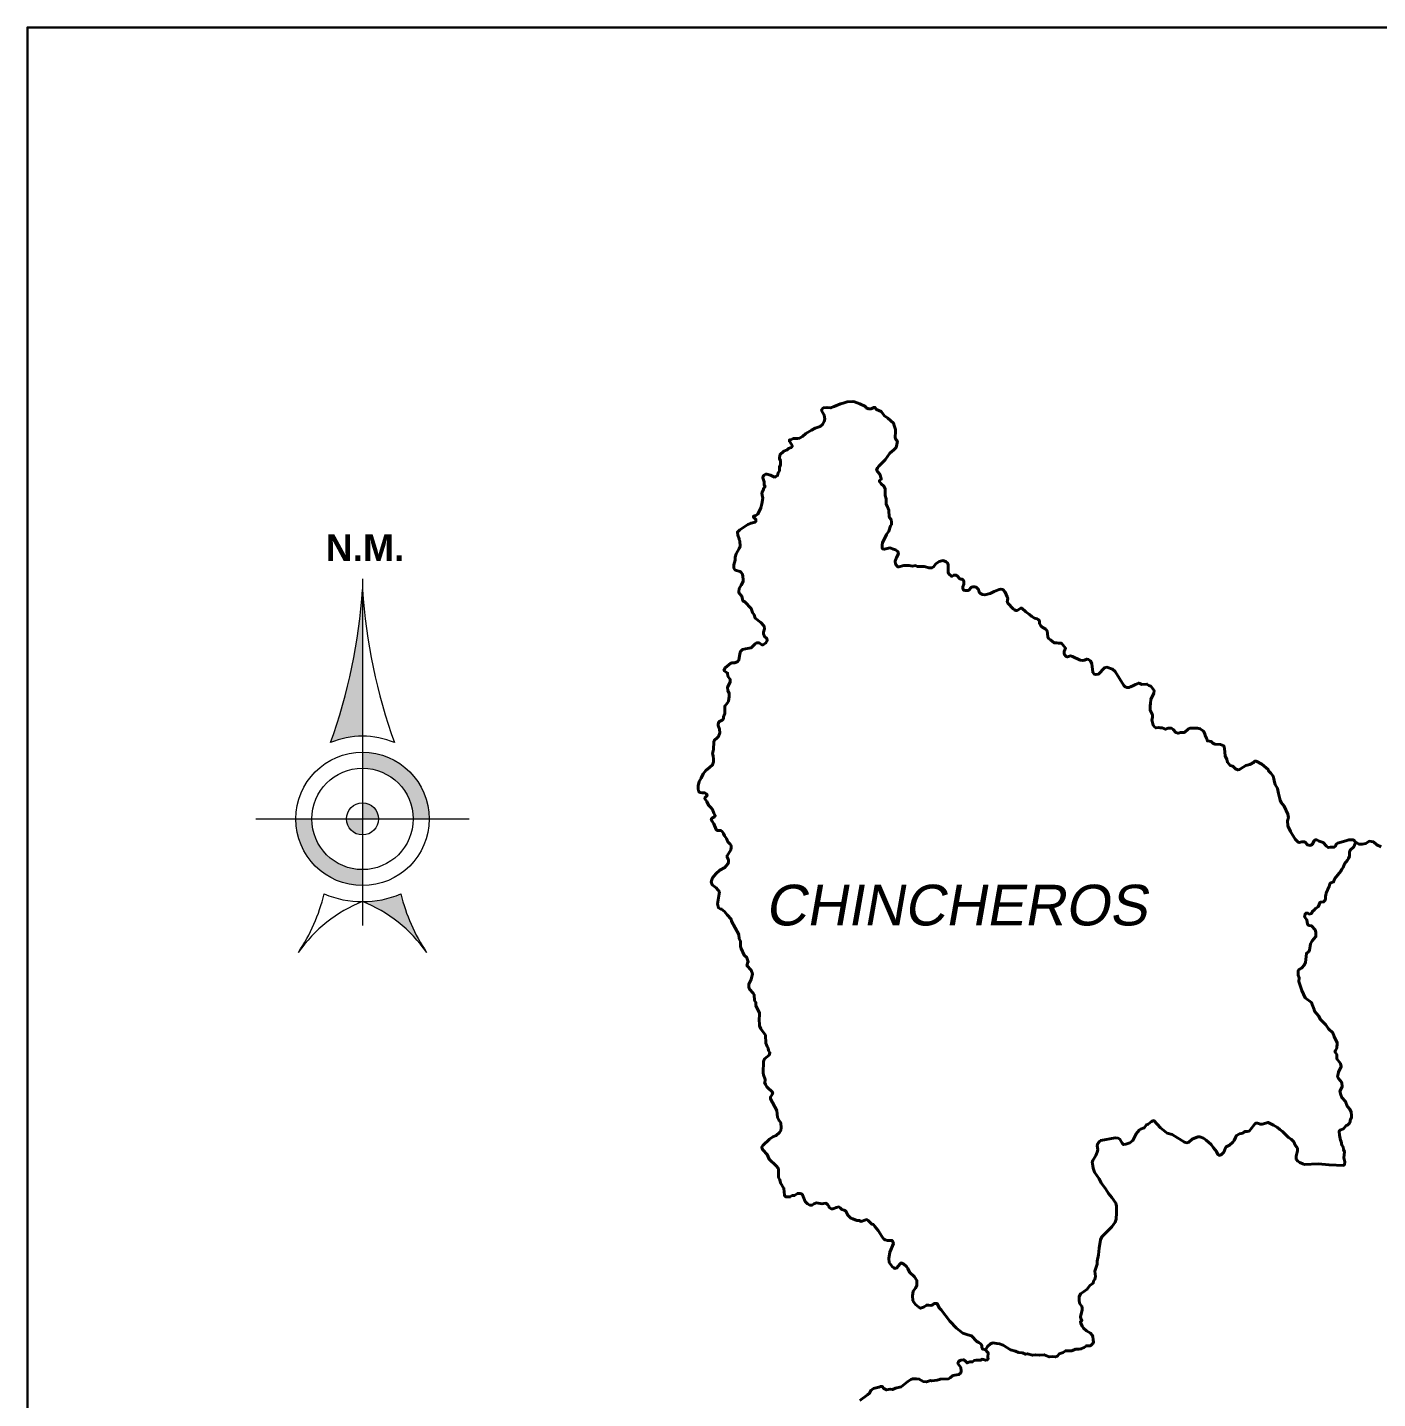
# Model space of a CAD drawing. Header units: metres. Extents: x 772934 to 773467, y 8442002 to 8442594.
# Drawn here: x 773276.08 to 773283.16, y 8442380.6 to 8442387.8 of the extents above; entities that cross this region are included whole.
import ezdxf
from ezdxf.enums import TextEntityAlignment as Align

# ---------------------------------------------------------------- set-up
doc = ezdxf.new("R2010")
doc.units = ezdxf.units.M
doc.linetypes.add('$AUDIT_BAD_LTYPE1', pattern=[0])
doc.linetypes.add('$RECOVER_090125203647-5', pattern=[0])
for name, color, linetype, lineweight in [('CALLE', 7, '$RECOVER_090125203647-5', 15), ('Límite de Provincia', 7, 'Continuous', 40), ('Red vías Vecinales', 106, 'Continuous', 40), ('Texto vías Provinciales', 170, 'Continuous', 5)]:
    doc.layers.add(name, color=color, linetype=linetype, lineweight=lineweight)
doc.styles.add('Arial Negrita', font='')
doc.styles.add('PROVINCIAS', font='GOTHIC.TTF', dxfattribs={"oblique": 10, "height": 0.14})
doc.styles.get('Arial Negrita').set_extended_font_data('Arial', bold=True)

# ---------------------------------------------------------------- blocks, each defined once
blk = doc.blocks.new('N.M.5')
at = {"linetype": '$AUDIT_BAD_LTYPE1'}
for points in [[(0, 31.5, -0.071703), (-3, 17.15, -0.099699), (0, 17.75)], [(6, -2.5, -0.090274), (3.6, 2.98, -0.099699), (0, 2.25, -0.14892)]]:
    blk.add_hatch(color=256, dxfattribs=at).paths.add_polyline_path(points)
h = blk.add_hatch(color=256, dxfattribs=at)
h.paths.add_polyline_path([(4.75, 10), (6.25, 10, 0.414214), (0, 16.25), (0, 14.75, -0.414214)])
h.paths.add_polyline_path([(-4.75, 10), (-6.25, 10, 0.414214), (0, 3.75), (0, 5.25, -0.414214)])
h.paths.add_polyline_path([(0, 8.5), (0, 10), (-1.5, 10, 0.414214)], flags=17)
h.paths.add_polyline_path([(0, 10), (1.5, 10, 0.414214), (0, 11.5)], flags=17)
for p, q in [((0, 32.5), (0, 0)), ((-10, 10), (10, 10))]:
    blk.add_line(p, q, dxfattribs=at)
for radius in [6.25, 4.75, 1.5]:
    blk.add_circle((0, 10), radius, dxfattribs=at)
for centre, radius, start, end in [((-51.29, 34.73), 51.39, 339.9927, 356.3977), ((51.29, 34.73), 51.39, 183.6023, 200.0073), ((0, 10), 7.75, 67.226, 112.774), ((-19.84, 6.83), 16.69, 326.0129, 346.6463), ((0, 11.55), 9.3, 247.226, 292.774), ((19.84, 6.83), 16.69, 193.3537, 213.9871), ((4.8, -9.97), 13.13, 111.427, 145.3079), ((-4.8, -9.97), 13.13, 34.6921, 68.573)]:
    blk.add_arc(centre, radius, start, end, dxfattribs=at)
at = {"linetype": '$AUDIT_BAD_LTYPE1', "style": 'Arial Negrita'}
blk.add_text('N.M.', height=2.5, dxfattribs=at).set_placement((0.24, 35.4), align=Align.MIDDLE)

msp = doc.modelspace()

# ---------------------------------------------------------------- linework, layer by layer
at = {"layer": 'Límite de Provincia', "linetype": 'Continuous'}
for points in [[(773281.9882, 8442382.0598), (773281.9763, 8442382.055), (773281.9597, 8442382.0408), (773281.9502, 8442382.0384), (773281.9383, 8442382.0218), (773281.9194, 8442382.0147), (773281.9123, 8442382.01), (773281.8957, 8442381.991), (773281.8791, 8442381.9554), (773281.8624, 8442381.9436), (773281.8411, 8442381.9364), (773281.8292, 8442381.9341), (773281.8221, 8442381.9412), (773281.8103, 8442381.9625), (773281.8008, 8442381.9673), (773281.7866, 8442381.9696), (773281.7107, 8442381.9554), (773281.7035, 8442381.9507), (773281.6941, 8442381.9388), (773281.6917, 8442381.9293), (773281.6941, 8442381.9056), (773281.6917, 8442381.8938), (773281.6846, 8442381.8771), (773281.668, 8442381.8511), (773281.6656, 8442381.8439), (773281.668, 8442381.8226), (773281.6703, 8442381.8107), (773281.6774, 8442381.7894), (773281.7012, 8442381.7538), (773281.713, 8442381.7325), (773281.7367, 8442381.6993), (773281.751, 8442381.6779), (773281.7676, 8442381.6566), (773281.7889, 8442381.6257), (773281.7937, 8442381.6115), (773281.7937, 8442381.5759), (773281.7913, 8442381.5427), (773281.7866, 8442381.5261), (773281.7676, 8442381.5024), (773281.7154, 8442381.4502), (773281.7083, 8442381.4336), (773281.7012, 8442381.3909), (773281.6988, 8442381.3554), (773281.6917, 8442381.3222), (773281.6917, 8442381.3056), (773281.6798, 8442381.27), (773281.6822, 8442381.2415), (773281.6798, 8442381.2273), (773281.6727, 8442381.2178), (773281.6703, 8442381.2059), (773281.6537, 8442381.1941), (773281.6395, 8442381.1751), (773281.6205, 8442381.1609), (773281.6039, 8442381.1514), (773281.5968, 8442381.1348), (773281.5968, 8442381.1182), (773281.5992, 8442381.1016), (773281.611, 8442381.085), (773281.6134, 8442381.0779), (773281.6134, 8442381.066), (773281.6039, 8442381.0304), (773281.6063, 8442381.0209), (773281.611, 8442381.0115), (773281.6039, 8442381.0043), (773281.6063, 8442380.9972), (773281.6134, 8442380.9806), (773281.6205, 8442380.9711), (773281.6348, 8442380.9569), (773281.6561, 8442380.945), (773281.6656, 8442380.9332), (773281.668, 8442380.9261), (773281.6703, 8442380.9095), (773281.6727, 8442380.8976), (773281.668, 8442380.8905), (773281.6561, 8442380.8786), (773281.6348, 8442380.8786), (773281.6229, 8442380.8691), (773281.6063, 8442380.862), (773281.5944, 8442380.8597), (773281.5778, 8442380.8597), (773281.5589, 8442380.8525), (773281.5257, 8442380.8525), (773281.5138, 8442380.8431), (773281.4925, 8442380.8359), (773281.483, 8442380.8241), (773281.4711, 8442380.8193), (773281.4569, 8442380.8217), (773281.4403, 8442380.8193), (773281.4142, 8442380.8312), (773281.3881, 8442380.8288), (773281.3667, 8442380.8312), (773281.3525, 8442380.8288), (773281.3264, 8442380.8359), (773281.3146, 8442380.8336), (773281.3003, 8442380.8407), (773281.279, 8442380.8431), (773281.2624, 8442380.8502), (773281.2363, 8442380.8573), (773281.1984, 8442380.881), (773281.1794, 8442380.8881), (773281.1651, 8442380.8905), (773281.1438, 8442380.8929), (773281.1319, 8442380.8881), (773281.1153, 8442380.8739), (773281.1059, 8442380.8573), (773281.094, 8442380.8597), (773281.0893, 8442380.862), (773281.0869, 8442380.8668), (773281.0869, 8442380.8786), (773281.0821, 8442380.8858), (773281.0703, 8442380.8952), (773281.0608, 8442380.9), (773281.0323, 8442380.9308), (773281.0134, 8442380.9356), (773280.9873, 8442380.945), (773280.9707, 8442380.9569), (773280.9541, 8442380.9711), (773280.9185, 8442381.0067), (773280.8734, 8442381.066), (773280.8616, 8442381.0779), (773280.8544, 8442381.0968), (773280.8521, 8442381.0992), (773280.8355, 8442381.0992), (773280.826, 8442381.0921), (773280.8189, 8442381.0897), (773280.807, 8442381.0921), (773280.7975, 8442381.0921), (773280.7809, 8442381.0802), (773280.7643, 8442381.0755), (773280.7548, 8442381.0802), (773280.7382, 8442381.0945), (773280.7287, 8442381.1063), (773280.724, 8442381.1158), (773280.7216, 8442381.1395), (773280.7264, 8442381.1656), (773280.7382, 8442381.1799), (773280.7453, 8442381.1941), (773280.7453, 8442381.2202), (773280.7335, 8442381.2391), (773280.7074, 8442381.2652), (773280.6979, 8442381.2842), (773280.6908, 8442381.2937), (773280.6766, 8442381.3056), (773280.6623, 8442381.3127), (773280.6552, 8442381.3056), (773280.641, 8442381.2866), (773280.6315, 8442381.2842), (773280.6244, 8442381.2866), (773280.6149, 8442381.2937), (773280.6007, 8442381.315), (773280.5983, 8442381.3364), (773280.603, 8442381.3696), (773280.622, 8442381.4147), (773280.6196, 8442381.4241), (773280.6149, 8442381.4313), (773280.5912, 8442381.4313), (773280.5793, 8442381.4336), (773280.5722, 8442381.4384), (773280.5627, 8442381.4502), (773280.5414, 8442381.4834), (773280.5248, 8442381.5048), (773280.5177, 8442381.5143), (773280.5082, 8442381.5166), (773280.4892, 8442381.5356), (773280.4821, 8442381.5404), (773280.4726, 8442381.538), (773280.4536, 8442381.5309), (773280.4418, 8442381.5356), (773280.4299, 8442381.5356), (773280.4086, 8442381.5451), (773280.3991, 8442381.5475), (773280.3825, 8442381.5641), (773280.373, 8442381.5854), (773280.3706, 8442381.5878), (773280.3659, 8442381.5878), (773280.3635, 8442381.5902), (773280.3516, 8442381.5925), (773280.3421, 8442381.602), (773280.335, 8442381.6068), (773280.3232, 8442381.6044), (773280.3042, 8442381.5973), (773280.2947, 8442381.5973), (773280.2852, 8442381.6044), (773280.2829, 8442381.6115), (773280.2781, 8442381.6186), (773280.2734, 8442381.6234), (773280.2663, 8442381.6257), (773280.2473, 8442381.6234), (773280.2188, 8442381.6281), (773280.2046, 8442381.6234), (773280.1951, 8442381.6163), (773280.1832, 8442381.6163), (773280.1714, 8442381.6234), (773280.1595, 8442381.6352), (773280.1453, 8442381.6708), (773280.1405, 8442381.6755), (773280.1334, 8442381.6779), (773280.1192, 8442381.6779), (773280.1026, 8442381.6661), (773280.0907, 8442381.6661), (773280.0789, 8442381.6589), (773280.0599, 8442381.6589), (773280.0528, 8442381.6637), (773280.0504, 8442381.6684), (773280.048, 8442381.704), (773280.0291, 8442381.7325), (773280.0267, 8442381.7491), (773280.0196, 8442381.7609), (773280.0196, 8442381.8036), (773280.0172, 8442381.8107), (773280.0077, 8442381.8226), (773279.9698, 8442381.8582), (773279.9603, 8442381.8819), (773279.9366, 8442381.9056), (773279.9318, 8442381.9175), (773279.9318, 8442381.9222), (773279.9366, 8442381.9293), (773279.9722, 8442381.9625), (773279.9888, 8442381.9744), (773280.0077, 8442381.9815), (773280.0243, 8442381.9981), (773280.0314, 8442382.0076), (773280.0338, 8442382.0218), (773280.0314, 8442382.0479), (773280.022, 8442382.0598), (773280.0148, 8442382.0764), (773280.0101, 8442382.112), (773279.9769, 8442382.1736), (773279.9769, 8442382.1831), (773279.9864, 8442382.1973), (773279.9888, 8442382.2068), (773279.9579, 8442382.2377), (773279.9508, 8442382.2495), (773279.9461, 8442382.2614), (773279.9484, 8442382.2661), (773279.9484, 8442382.2756), (773279.9413, 8442382.2993), (773279.9389, 8442382.3112), (773279.9413, 8442382.3705), (773279.9461, 8442382.3847), (773279.9698, 8442382.4037), (773279.9745, 8442382.4155), (773279.9674, 8442382.4274), (773279.965, 8442382.4393), (773279.9603, 8442382.4487), (773279.9532, 8442382.4653), (773279.9508, 8442382.508), (773279.9271, 8442382.5412), (773279.92, 8442382.5578), (773279.9176, 8442382.5958), (773279.92, 8442382.61), (773279.92, 8442382.6243), (773279.901, 8442382.6646), (773279.901, 8442382.6788), (773279.8939, 8442382.6907), (773279.8915, 8442382.7191), (773279.8868, 8442382.7286), (773279.8678, 8442382.75), (773279.863, 8442382.7594), (773279.863, 8442382.776), (773279.8749, 8442382.7998), (773279.882, 8442382.8306), (773279.8749, 8442382.8496), (773279.8536, 8442382.8733), (773279.8559, 8442382.8851), (773279.8583, 8442382.8923), (773279.8607, 8442382.8923), (773279.8512, 8442382.9184), (773279.8464, 8442382.9207), (773279.8393, 8442382.9278), (773279.8227, 8442382.9634), (773279.8204, 8442382.9729), (773279.8204, 8442383.0014), (773279.8132, 8442383.0132), (773279.8109, 8442383.0369), (773279.7729, 8442383.1057), (773279.7706, 8442383.1176), (773279.7492, 8442383.1389), (773279.735, 8442383.1579), (773279.7207, 8442383.1698), (773279.716, 8442383.1698), (773279.7041, 8442383.1769), (773279.6994, 8442383.1982), (773279.7089, 8442383.2599), (773279.6923, 8442383.2812), (773279.6709, 8442383.2978), (773279.6686, 8442383.3026), (773279.6662, 8442383.3121), (773279.6733, 8442383.3334), (773279.6923, 8442383.3571), (773279.7113, 8442383.3737), (773279.7373, 8442383.388), (773279.7539, 8442383.4069), (773279.7563, 8442383.414), (773279.7563, 8442383.4283), (773279.7539, 8442383.4354), (773279.7492, 8442383.4425), (773279.7492, 8442383.4496), (773279.7682, 8442383.4805), (773279.7706, 8442383.4923), (773279.7706, 8442383.5042), (773279.7658, 8442383.5113), (773279.7539, 8442383.5232), (773279.7468, 8442383.5398), (773279.735, 8442383.554), (773279.7302, 8442383.5658), (773279.7231, 8442383.5777), (773279.716, 8442383.5824), (773279.697, 8442383.5824), (773279.6923, 8442383.5872), (773279.6804, 8442383.618), (773279.6686, 8442383.6323), (773279.6662, 8442383.6417), (773279.6733, 8442383.6489), (773279.6828, 8442383.6536), (773279.6875, 8442383.6607), (773279.6804, 8442383.6726), (773279.6733, 8442383.6915), (773279.6638, 8442383.7034), (773279.652, 8442383.7153), (773279.6425, 8442383.7342), (773279.633, 8442383.7485), (773279.633, 8442383.7532), (773279.6448, 8442383.7651), (773279.6448, 8442383.7698), (773279.6401, 8442383.7746), (773279.633, 8442383.7793), (773279.6188, 8442383.7793), (773279.6069, 8442383.7817), (773279.5998, 8442383.7888), (773279.5974, 8442383.803), (773279.5974, 8442383.8173), (773279.6022, 8442383.8386), (773279.614, 8442383.8576), (773279.6235, 8442383.8789), (773279.6377, 8442383.8979), (773279.6567, 8442383.9121), (773279.6733, 8442383.9264), (773279.6781, 8442383.943), (773279.6781, 8442383.9572), (773279.6757, 8442383.9738), (773279.6733, 8442383.9856), (773279.6781, 8442384.007), (773279.6804, 8442384.0473), (773279.6828, 8442384.0568), (773279.697, 8442384.0687), (773279.7041, 8442384.0758), (773279.7113, 8442384.0947), (773279.7089, 8442384.1137), (773279.7018, 8442384.1327), (773279.7018, 8442384.1398), (773279.7065, 8442384.1517), (773279.7231, 8442384.1612), (773279.7302, 8442384.1683), (773279.7302, 8442384.1778), (773279.7373, 8442384.1967), (773279.7373, 8442384.2347), (773279.7516, 8442384.2513), (773279.7563, 8442384.2608), (773279.7611, 8442384.2845), (773279.7611, 8442384.3011), (773279.7539, 8442384.3177), (773279.7516, 8442384.3343), (773279.7658, 8442384.3604), (773279.7658, 8442384.3746), (773279.7539, 8442384.3912), (773279.7516, 8442384.4078), (773279.7326, 8442384.4221), (773279.735, 8442384.4292), (773279.7397, 8442384.4363), (773279.7682, 8442384.46), (773279.7753, 8442384.4624), (773279.7895, 8442384.4624), (773279.8061, 8442384.4695), (773279.8109, 8442384.4766), (773279.8156, 8442384.5098), (773279.8204, 8442384.5217), (773279.8298, 8442384.5312), (773279.8464, 8442384.5359), (773279.8654, 8442384.5383), (773279.8749, 8442384.5406), (773279.8963, 8442384.562), (773279.9034, 8442384.5667), (773279.9176, 8442384.5667), (773279.9318, 8442384.5572), (773279.9389, 8442384.5572), (773279.9532, 8442384.5667), (773279.9603, 8442384.5786), (773279.9579, 8442384.5904), (773279.9461, 8442384.5999), (773279.9413, 8442384.6142), (773279.9413, 8442384.6237), (773279.9461, 8442384.6403), (773279.9437, 8442384.6545), (773279.9271, 8442384.6735), (773279.8963, 8442384.6972), (773279.8915, 8442384.7138), (773279.882, 8442384.7256), (773279.8749, 8442384.747), (773279.8417, 8442384.7826), (773279.8322, 8442384.7873), (773279.8275, 8442384.811), (773279.8109, 8442384.83), (773279.8109, 8442384.8347), (773279.8132, 8442384.8513), (773279.8227, 8442384.8703), (773279.8346, 8442384.8893), (773279.8346, 8442384.8988), (773279.8322, 8442384.9154), (773279.8298, 8442384.9272), (773279.8227, 8442384.9367), (773279.818, 8442384.9415), (773279.7919, 8442384.9486), (773279.7848, 8442384.9581), (773279.7848, 8442384.977), (773279.7919, 8442385.0008), (773279.7919, 8442385.0174), (773279.7966, 8442385.034), (773279.8132, 8442385.0624), (773279.818, 8442385.0719), (773279.8156, 8442385.1027), (773279.8132, 8442385.1075), (773279.8132, 8442385.1122), (773279.8061, 8442385.1312), (773279.8038, 8442385.1478), (773279.8156, 8442385.1597), (773279.8583, 8442385.1881), (773279.8749, 8442385.1952), (773279.8891, 8442385.1976), (773279.8963, 8442385.2), (773279.901, 8442385.2047), (773279.901, 8442385.2142), (773279.8868, 8442385.2284), (773279.8915, 8442385.2332), (773279.901, 8442385.2356), (773279.9105, 8442385.2427), (773279.9271, 8442385.2759), (773279.9318, 8442385.2972), (773279.9366, 8442385.3257), (773279.9342, 8442385.3423), (773279.9318, 8442385.3542), (773279.9413, 8442385.3708), (773279.9413, 8442385.3779), (773279.9461, 8442385.3826), (773279.9484, 8442385.3897), (773279.9437, 8442385.3945), (773279.9437, 8442385.4111), (773279.9366, 8442385.4324), (773279.9389, 8442385.4419), (773279.9437, 8442385.4467), (773279.9508, 8442385.4514), (773279.9579, 8442385.4514), (773279.9769, 8442385.4467), (773279.9982, 8442385.4372), (773280.0054, 8442385.4395), (773280.0148, 8442385.4443), (773280.0172, 8442385.4585), (773280.0243, 8442385.4704), (773280.0243, 8442385.4893), (773280.0291, 8442385.5012), (773280.0291, 8442385.5225), (773280.0243, 8442385.5344), (773280.0267, 8442385.5534), (773280.048, 8442385.5724), (773280.0647, 8442385.5795), (773280.0718, 8442385.5866), (773280.086, 8442385.5913), (773280.0907, 8442385.5961), (773280.0907, 8442385.6032), (773280.0765, 8442385.6245), (773280.0765, 8442385.6317), (773280.0836, 8442385.6317), (773280.0955, 8442385.6388), (773280.1192, 8442385.6388), (773280.1287, 8442385.6411), (773280.1453, 8442385.6506), (773280.1619, 8442385.6649), (773280.1927, 8442385.6838), (773280.2117, 8442385.6933), (773280.2378, 8442385.7028), (773280.2496, 8442385.7123), (773280.2591, 8442385.7289), (773280.2615, 8442385.7408), (773280.2591, 8442385.7621), (773280.2449, 8442385.7858), (773280.2473, 8442385.7906), (773280.2544, 8442385.8), (773280.2734, 8442385.8024), (773280.2923, 8442385.8), (773280.3113, 8442385.8072), (773280.3445, 8442385.8214), (773280.3587, 8442385.8238), (773280.3801, 8442385.8309), (773280.4086, 8442385.8333), (773280.418, 8442385.8309), (773280.4465, 8442385.8214), (773280.475, 8442385.8072), (773280.4797, 8442385.8), (773280.4916, 8442385.7953), (773280.5058, 8442385.7953), (773280.52, 8442385.8024), (773280.5248, 8442385.8024), (773280.5343, 8442385.7906), (773280.558, 8442385.7811), (773280.5746, 8442385.7574), (773280.5936, 8442385.7455), (773280.622, 8442385.7194), (773280.6268, 8442385.7075), (773280.6339, 8442385.6862), (773280.6339, 8442385.6672), (773280.6315, 8442385.653), (773280.6315, 8442385.6435), (773280.6362, 8442385.6317), (773280.6434, 8442385.6245), (773280.641, 8442385.6079), (773280.6362, 8442385.5913), (773280.6244, 8442385.5795), (773280.603, 8442385.5629), (773280.5793, 8442385.5273), (773280.5461, 8442385.4941), (773280.539, 8442385.4846), (773280.5343, 8442385.4727), (773280.5366, 8442385.468), (773280.5509, 8442385.4514), (773280.558, 8442385.4301), (773280.558, 8442385.4253), (773280.5485, 8442385.4182), (773280.5485, 8442385.4135), (773280.558, 8442385.4016), (773280.5722, 8442385.3897), (773280.5793, 8442385.3755), (773280.5793, 8442385.3399), (773280.5841, 8442385.3233), (773280.5841, 8442385.2949), (773280.5912, 8442385.2806), (773280.5983, 8442385.264), (773280.6007, 8442385.2261), (773280.6102, 8442385.2142), (773280.6125, 8442385.2), (773280.6125, 8442385.1881), (773280.6078, 8442385.181), (773280.5983, 8442385.1526), (773280.5864, 8442385.136), (773280.5651, 8442385.0909), (773280.5627, 8442385.0814), (773280.5627, 8442385.0648), (773280.5651, 8442385.0601), (773280.5746, 8442385.0577), (773280.603, 8442385.0648), (773280.622, 8442385.0577), (773280.6339, 8442385.0553), (773280.6457, 8442385.0458), (773280.6481, 8442385.034), (773280.6386, 8442385.015), (773280.6315, 8442384.996), (773280.6339, 8442384.9794), (773280.6434, 8442384.9676), (773280.6457, 8442384.9652), (773280.6505, 8442384.9652), (773280.6766, 8442384.9723), (773280.705, 8442384.9723), (773280.7216, 8442384.9699), (773280.7382, 8442384.9723), (773280.7477, 8442384.9676), (773280.7833, 8442384.9676), (773280.8094, 8442384.9604), (773280.8236, 8442384.9604), (773280.8331, 8442384.9652), (773280.845, 8442384.9818), (773280.8616, 8442384.9936), (773280.8829, 8442384.9984), (773280.8995, 8442384.9913), (773280.9066, 8442384.9865), (773280.909, 8442384.977), (773280.909, 8442384.9367), (773280.9137, 8442384.9296), (773280.928, 8442384.9154), (773280.9398, 8442384.9225), (773280.9493, 8442384.9225), (773280.9564, 8442384.9177), (773280.9707, 8442384.9035), (773280.9754, 8442384.9011), (773280.9825, 8442384.9011), (773280.9896, 8442384.894), (773280.992, 8442384.8893), (773280.992, 8442384.8751), (773280.9873, 8442384.8608), (773280.9873, 8442384.8537), (773280.9896, 8442384.8442), (773280.9991, 8442384.8419), (773281.0157, 8442384.8419), (773281.0323, 8442384.8585), (773281.0394, 8442384.8608), (773281.0489, 8442384.8608), (773281.056, 8442384.8585), (773281.0679, 8442384.8466), (773281.0726, 8442384.8324), (773281.0798, 8442384.8253), (773281.0893, 8442384.8205), (773281.1011, 8442384.8181), (773281.1296, 8442384.8253), (773281.1509, 8442384.8371), (773281.177, 8442384.8466), (773281.1865, 8442384.849), (773281.196, 8442384.8466), (773281.2078, 8442384.8324), (773281.2197, 8442384.8086), (773281.2221, 8442384.7992), (773281.2197, 8442384.7802), (773281.2221, 8442384.7754), (773281.2505, 8442384.7446), (773281.2576, 8442384.7399), (773281.2648, 8442384.7375), (773281.2719, 8442384.7375), (773281.2909, 8442384.7494), (773281.2956, 8442384.7494), (773281.3169, 8442384.7304), (773281.3359, 8442384.7162), (773281.3478, 8442384.7043), (773281.362, 8442384.6972), (773281.3762, 8442384.6924), (773281.381, 8442384.6901), (773281.3881, 8442384.6829), (773281.3881, 8442384.6687), (773281.3952, 8442384.6569), (773281.4023, 8442384.6497), (773281.4213, 8442384.6379), (773281.4284, 8442384.6308), (773281.4332, 8442384.5976), (773281.4355, 8442384.5904), (773281.4474, 8442384.5833), (773281.4664, 8442384.5667), (773281.4806, 8442384.5667), (773281.4901, 8442384.5644), (773281.5043, 8442384.5644), (773281.5185, 8442384.5478), (773281.5257, 8442384.5383), (773281.5185, 8442384.5217), (773281.5185, 8442384.5074), (773281.528, 8442384.4956), (773281.5351, 8442384.4932), (773281.5517, 8442384.4979), (773281.5612, 8442384.4956), (773281.6016, 8442384.4766), (773281.6158, 8442384.4742), (773281.6253, 8442384.4766), (773281.6371, 8442384.4813), (773281.6466, 8442384.479), (773281.6561, 8442384.4719), (773281.6632, 8442384.4576), (773281.668, 8442384.4126), (773281.6751, 8442384.4031), (773281.6846, 8442384.4007), (773281.6988, 8442384.4031), (773281.7296, 8442384.4363), (773281.7415, 8442384.4387), (773281.7723, 8442384.4292), (773281.7866, 8442384.4173), (773281.8316, 8442384.3438), (773281.8387, 8442384.3367), (773281.8482, 8442384.3319), (773281.8577, 8442384.3319), (773281.8672, 8442384.3367), (773281.8791, 8442384.3414), (773281.8933, 8442384.3485), (773281.9099, 8442384.3556), (773281.9146, 8442384.3533), (773281.9265, 8442384.3485), (773281.9526, 8442384.3509), (773281.9621, 8442384.3438), (773281.9739, 8442384.339), (773281.9905, 8442384.3177), (773281.9882, 8442384.3035), (773281.9739, 8442384.2703), (773281.9715, 8442384.2489), (773281.9692, 8442384.2371), (773281.9692, 8442384.2133), (773281.981, 8442384.1896), (773281.981, 8442384.1754), (773281.9787, 8442384.1635), (773281.981, 8442384.1493), (773281.9858, 8442384.1351), (773281.9929, 8442384.1256), (773282, 8442384.1208), (773282.0142, 8442384.1232), (773282.0237, 8442384.1208), (773282.0332, 8442384.1208), (773282.0498, 8442384.1137), (773282.064, 8442384.1185), (773282.0807, 8442384.1185), (773282.0901, 8442384.1114), (773282.1044, 8442384.0971), (773282.1162, 8442384.0924), (773282.1305, 8442384.0971), (773282.1494, 8442384.0971), (773282.1708, 8442384.1161), (773282.1803, 8442384.1185), (773282.2182, 8442384.1185), (773282.2324, 8442384.1161), (773282.249, 8442384.1042), (773282.2562, 8442384.09), (773282.2585, 8442384.0805), (773282.2656, 8442384.0663), (773282.2704, 8442384.0521), (773282.2894, 8442384.0497), (773282.2989, 8442384.0402), (773282.3083, 8442384.0355), (773282.3392, 8442384.0331), (773282.3558, 8442384.026), (773282.3605, 8442384.0117), (773282.3629, 8442383.9738), (773282.3724, 8442383.9548), (773282.3747, 8442383.9406), (773282.389, 8442383.924), (773282.4032, 8442383.9192), (773282.4174, 8442383.905), (773282.4293, 8442383.9003), (773282.4388, 8442383.9026), (773282.4578, 8442383.9145), (773282.472, 8442383.924), (773282.4933, 8442383.9287), (773282.5147, 8442383.9406), (773282.5171, 8442383.9453), (773282.5265, 8442383.9453), (773282.555, 8442383.9311), (773282.5882, 8442383.9026), (773282.5906, 8442383.8955), (773282.6024, 8442383.8837), (773282.6143, 8442383.8671), (773282.619, 8442383.8528), (773282.6214, 8442383.8362), (773282.6262, 8442383.8244), (773282.638, 8442383.803), (773282.6428, 8442383.7769), (773282.6522, 8442383.7414), (773282.657, 8442383.7295), (773282.6736, 8442383.7105), (773282.6926, 8442383.6678), (773282.6949, 8442383.6512), (773282.6902, 8442383.6323), (773282.6926, 8442383.6062), (773282.7068, 8442383.5777), (773282.7305, 8442383.5374), (773282.7471, 8442383.5208), (773282.7519, 8442383.5184), (773282.7661, 8442383.5232), (773282.7779, 8442383.5232), (773282.7827, 8442383.5208), (773282.7946, 8442383.5065), (773282.8088, 8442383.5042), (773282.8206, 8442383.5089), (773282.8301, 8442383.5279), (773282.8349, 8442383.5326), (773282.8444, 8442383.5326), (773282.8562, 8442383.5255), (773282.8776, 8442383.5184), (773282.8942, 8442383.4994), (773282.9037, 8442383.4923), (773282.9155, 8442383.4947), (773282.9345, 8442383.4947), (773282.9416, 8442383.4994), (773282.9463, 8442383.5113), (773282.9535, 8442383.516), (773282.9962, 8442383.5279), (773283.0128, 8442383.5326), (773283.0365, 8442383.5326), (773283.0483, 8442383.5184), (773283.046, 8442383.5137), (773283.0388, 8442383.4971), (773283.0199, 8442383.4781), (773283.0151, 8442383.4686), (773283.0151, 8442383.4473), (773283.0104, 8442383.4354), (773283.0056, 8442383.4259), (773282.989, 8442383.4069), (773282.9819, 8442383.388), (773282.9748, 8442383.3785), (773282.9701, 8442383.369), (773282.9392, 8442383.331), (773282.9345, 8442383.3216), (773282.9321, 8442383.3121), (773282.9179, 8442383.3073), (773282.9131, 8442383.3026), (773282.9084, 8442383.2883), (773282.9013, 8442383.2741), (773282.8989, 8442383.2646), (773282.8942, 8442383.2599), (773282.8894, 8442383.2362), (773282.8894, 8442383.2219), (773282.887, 8442383.2148), (773282.8799, 8442383.2077), (773282.861, 8442383.2053), (773282.8515, 8442383.1816), (773282.8372, 8442383.1721), (773282.8278, 8442383.1626), (773282.823, 8442383.1603), (773282.8159, 8442383.146), (773282.804, 8442383.1437), (773282.7969, 8442383.1484), (773282.7874, 8442383.1484), (773282.7827, 8442383.1437), (773282.7803, 8442383.1294), (773282.7922, 8442383.1128), (773282.7946, 8442383.0915), (773282.8017, 8442383.0844), (773282.8159, 8442383.082), (773282.8349, 8442383.0607), (773282.8396, 8442383.0488), (773282.8396, 8442383.0251), (773282.8206, 8442383.0037), (773282.8112, 8442382.9871), (773282.8088, 8442382.9753), (773282.8064, 8442382.9539), (773282.8017, 8442382.9468), (773282.7898, 8442382.9373), (773282.7851, 8442382.8899), (773282.7779, 8442382.8757), (773282.7661, 8442382.8614), (773282.7637, 8442382.8591), (773282.7542, 8442382.8543), (773282.7519, 8442382.8543), (773282.7471, 8442382.8472), (773282.7471, 8442382.8235), (773282.7519, 8442382.8093), (773282.7495, 8442382.7903), (773282.7661, 8442382.7428), (773282.7827, 8442382.7049), (773282.8159, 8442382.6788), (773282.8206, 8442382.6693), (773282.8301, 8442382.6432), (773282.8325, 8442382.6337), (773282.8538, 8442382.61), (773282.8633, 8442382.591), (773282.8918, 8442382.5626), (773282.906, 8442382.5412), (773282.9274, 8442382.5199), (773282.9345, 8442382.5009), (773282.9511, 8442382.4677), (773282.9511, 8442382.4582), (773282.9487, 8442382.4487), (773282.9487, 8442382.4393), (773282.9416, 8442382.4274), (773282.9392, 8442382.4203), (773282.9487, 8442382.4061), (773282.9487, 8442382.3847), (773282.9677, 8442382.3586), (773282.9724, 8442382.3444), (773282.9582, 8442382.3136), (773282.9535, 8442382.2898), (773282.9582, 8442382.2803), (773282.9748, 8442382.259), (773282.9772, 8442382.2377), (773282.9653, 8442382.2139), (773282.9701, 8442382.195), (773282.9748, 8442382.1807), (773282.9938, 8442382.1594), (773283.0033, 8442382.1357), (773283.0175, 8442382.1191), (773283.0246, 8442382.1048), (773283.027, 8442382.0882), (773283.027, 8442382.0764), (773283.0199, 8442382.0621), (773283.0199, 8442382.055), (773283.0151, 8442382.0455), (773283.0056, 8442382.0361), (773282.9985, 8442382.0337), (773282.9843, 8442382.0171), (773282.9653, 8442382.01), (773282.9606, 8442382.0029), (773282.9629, 8442381.9839), (773282.9677, 8442381.9578), (773282.9724, 8442381.9507), (773282.9748, 8442381.9317), (773282.9819, 8442381.9222), (773282.9843, 8442381.908), (773282.989, 8442381.8961), (773282.9867, 8442381.8653), (773282.9914, 8442381.8439), (773282.989, 8442381.8273), (773282.9843, 8442381.825), (773282.9084, 8442381.8273), (773282.8515, 8442381.8321), (773282.7803, 8442381.8297), (773282.7708, 8442381.8321), (773282.7542, 8442381.8392), (773282.7447, 8442381.8463), (773282.7353, 8442381.8582), (773282.7353, 8442381.8724), (773282.7424, 8442381.9009), (773282.7424, 8442381.9151), (773282.74, 8442381.9198), (773282.7305, 8442381.9317), (773282.7234, 8442381.9483), (773282.7092, 8442381.9625), (773282.6949, 8442381.972), (773282.6641, 8442382.0029), (773282.6499, 8442382.0123), (773282.638, 8442382.0242), (773282.6167, 8442382.0361), (773282.5882, 8442382.0503), (773282.5574, 8442382.0408), (773282.5479, 8442382.0408), (773282.5337, 8442382.0455), (773282.5218, 8442382.0455), (773282.5147, 8442382.0384), (773282.4957, 8442382.0123), (773282.4886, 8442382.0052), (773282.4791, 8442382.0029), (773282.4672, 8442382.0029), (773282.4554, 8442381.9934), (773282.4388, 8442381.991), (773282.4222, 8442381.9815), (773282.4174, 8442381.972), (773282.4103, 8442381.9554), (773282.4032, 8442381.9459), (773282.3866, 8442381.9317), (773282.3676, 8442381.9222), (773282.3653, 8442381.9175), (773282.3605, 8442381.9032), (773282.3558, 8442381.8938), (773282.3439, 8442381.8819), (773282.3321, 8442381.8771), (773282.3249, 8442381.8819), (773282.3178, 8442381.8985), (773282.3012, 8442381.9175), (773282.2894, 8442381.9341), (773282.2633, 8442381.9578), (773282.249, 8442381.9673), (773282.2301, 8442381.9744), (773282.2206, 8442381.9744), (773282.1898, 8442381.9625), (773282.1731, 8442381.9459), (773282.1613, 8442381.9436), (773282.1494, 8442381.9459), (773282.0854, 8442381.9862), (773282.0593, 8442381.9934), (773282.0498, 8442382.0005), (773282.0237, 8442382.0218), (773281.9882, 8442382.0598)], [(773283.1811, 8442383.4971), (773283.1598, 8442383.5065), (773283.1408, 8442383.5232), (773283.1195, 8442383.5255), (773283.1005, 8442383.5137), (773283.0815, 8442383.5113), (773283.0649, 8442383.5113), (773283.0531, 8442383.5184), (773283.0483, 8442383.5184), (773283.046, 8442383.5137), (773283.0388, 8442383.4971), (773283.0199, 8442383.4781), (773283.0151, 8442383.4686), (773283.0151, 8442383.4473), (773283.0104, 8442383.4354), (773283.0056, 8442383.4259), (773282.989, 8442383.4069), (773282.9819, 8442383.388), (773282.9748, 8442383.3785), (773282.9701, 8442383.369), (773282.9392, 8442383.331), (773282.9345, 8442383.3216), (773282.9321, 8442383.3121), (773282.9179, 8442383.3073), (773282.9131, 8442383.3026), (773282.9084, 8442383.2883), (773282.9013, 8442383.2741), (773282.8989, 8442383.2646), (773282.8942, 8442383.2599), (773282.8894, 8442383.2362), (773282.8894, 8442383.2219), (773282.887, 8442383.2148), (773282.8799, 8442383.2077), (773282.861, 8442383.2053), (773282.8515, 8442383.1816), (773282.8372, 8442383.1721), (773282.8278, 8442383.1626), (773282.823, 8442383.1603), (773282.8159, 8442383.146), (773282.804, 8442383.1437), (773282.7969, 8442383.1484), (773282.7874, 8442383.1484), (773282.7827, 8442383.1437), (773282.7803, 8442383.1294), (773282.7922, 8442383.1128), (773282.7946, 8442383.0915), (773282.8017, 8442383.0844), (773282.8159, 8442383.082), (773282.8349, 8442383.0607), (773282.8396, 8442383.0488), (773282.8396, 8442383.0251), (773282.8206, 8442383.0037), (773282.8112, 8442382.9871), (773282.8088, 8442382.9753), (773282.8064, 8442382.9539), (773282.8017, 8442382.9468), (773282.7898, 8442382.9373), (773282.7851, 8442382.8899), (773282.7779, 8442382.8757), (773282.7661, 8442382.8614), (773282.7637, 8442382.8591), (773282.7542, 8442382.8543), (773282.7519, 8442382.8543), (773282.7471, 8442382.8472), (773282.7471, 8442382.8235), (773282.7519, 8442382.8093), (773282.7495, 8442382.7903), (773282.7661, 8442382.7428), (773282.7827, 8442382.7049), (773282.8159, 8442382.6788), (773282.8206, 8442382.6693), (773282.8301, 8442382.6432), (773282.8325, 8442382.6337), (773282.8538, 8442382.61), (773282.8633, 8442382.591), (773282.8918, 8442382.5626), (773282.906, 8442382.5412), (773282.9274, 8442382.5199), (773282.9345, 8442382.5009), (773282.9511, 8442382.4677), (773282.9511, 8442382.4582), (773282.9487, 8442382.4487), (773282.9487, 8442382.4393), (773282.9416, 8442382.4274), (773282.9392, 8442382.4203), (773282.9487, 8442382.4061), (773282.9487, 8442382.3847), (773282.9677, 8442382.3586), (773282.9724, 8442382.3444), (773282.9582, 8442382.3136), (773282.9535, 8442382.2898), (773282.9582, 8442382.2803), (773282.9748, 8442382.259), (773282.9772, 8442382.2377), (773282.9653, 8442382.2139), (773282.9701, 8442382.195), (773282.9748, 8442382.1807), (773282.9938, 8442382.1594), (773283.0033, 8442382.1357), (773283.0175, 8442382.1191), (773283.0246, 8442382.1048), (773283.027, 8442382.0882), (773283.027, 8442382.0764), (773283.0199, 8442382.0621), (773283.0199, 8442382.055), (773283.0151, 8442382.0455), (773283.0056, 8442382.0361), (773282.9985, 8442382.0337), (773282.9843, 8442382.0171), (773282.9653, 8442382.01), (773282.9606, 8442382.0029), (773282.9629, 8442381.9839), (773282.9677, 8442381.9578), (773282.9724, 8442381.9507), (773282.9748, 8442381.9317), (773282.9819, 8442381.9222), (773282.9843, 8442381.908), (773282.989, 8442381.8961), (773282.9867, 8442381.8653), (773282.9914, 8442381.8439), (773282.989, 8442381.8273), (773282.9843, 8442381.825), (773282.9084, 8442381.8273), (773282.8515, 8442381.8321), (773282.7803, 8442381.8297), (773282.7708, 8442381.8321), (773282.7542, 8442381.8392), (773282.7447, 8442381.8463), (773282.7353, 8442381.8582), (773282.7353, 8442381.8724), (773282.7424, 8442381.9009), (773282.7424, 8442381.9151), (773282.74, 8442381.9198), (773282.7305, 8442381.9317), (773282.7234, 8442381.9483), (773282.7092, 8442381.9625), (773282.6949, 8442381.972), (773282.6641, 8442382.0029), (773282.6499, 8442382.0123), (773282.638, 8442382.0242), (773282.6167, 8442382.0361), (773282.5882, 8442382.0503), (773282.5574, 8442382.0408), (773282.5479, 8442382.0408), (773282.5337, 8442382.0455), (773282.5218, 8442382.0455), (773282.5147, 8442382.0384), (773282.4957, 8442382.0123), (773282.4886, 8442382.0052), (773282.4791, 8442382.0029), (773282.4672, 8442382.0029), (773282.4554, 8442381.9934), (773282.4388, 8442381.991), (773282.4222, 8442381.9815), (773282.4174, 8442381.972), (773282.4103, 8442381.9554), (773282.4032, 8442381.9459), (773282.3866, 8442381.9317), (773282.3676, 8442381.9222), (773282.3653, 8442381.9175), (773282.3605, 8442381.9032), (773282.3558, 8442381.8938), (773282.3439, 8442381.8819), (773282.3321, 8442381.8771), (773282.3249, 8442381.8819), (773282.3178, 8442381.8985), (773282.3012, 8442381.9175), (773282.2894, 8442381.9341), (773282.2633, 8442381.9578), (773282.249, 8442381.9673), (773282.2301, 8442381.9744), (773282.2206, 8442381.9744), (773282.1898, 8442381.9625), (773282.1731, 8442381.9459), (773282.1613, 8442381.9436), (773282.1494, 8442381.9459), (773282.0854, 8442381.9862), (773282.0593, 8442381.9934), (773282.0498, 8442382.0005), (773282.0237, 8442382.0218), (773281.9882, 8442382.0598), (773281.9763, 8442382.055), (773281.9597, 8442382.0408), (773281.9502, 8442382.0384), (773281.9383, 8442382.0218), (773281.9194, 8442382.0147), (773281.9123, 8442382.01), (773281.8957, 8442381.991), (773281.8791, 8442381.9554), (773281.8624, 8442381.9436), (773281.8411, 8442381.9364), (773281.8292, 8442381.9341), (773281.8221, 8442381.9412), (773281.8103, 8442381.9625), (773281.8008, 8442381.9673), (773281.7866, 8442381.9696), (773281.7107, 8442381.9554), (773281.7035, 8442381.9507), (773281.6941, 8442381.9388), (773281.6917, 8442381.9293), (773281.6941, 8442381.9056), (773281.6917, 8442381.8938), (773281.6846, 8442381.8771), (773281.668, 8442381.8511), (773281.6656, 8442381.8439), (773281.668, 8442381.8226), (773281.6703, 8442381.8107), (773281.6774, 8442381.7894), (773281.7012, 8442381.7538), (773281.713, 8442381.7325), (773281.7367, 8442381.6993), (773281.751, 8442381.6779), (773281.7676, 8442381.6566), (773281.7889, 8442381.6257), (773281.7937, 8442381.6115), (773281.7937, 8442381.5759), (773281.7913, 8442381.5427), (773281.7866, 8442381.5261), (773281.7676, 8442381.5024), (773281.7154, 8442381.4502), (773281.7083, 8442381.4336), (773281.7012, 8442381.3909), (773281.6988, 8442381.3554), (773281.6917, 8442381.3222), (773281.6917, 8442381.3056), (773281.6798, 8442381.27), (773281.6822, 8442381.2415), (773281.6798, 8442381.2273), (773281.6727, 8442381.2178), (773281.6703, 8442381.2059), (773281.6537, 8442381.1941), (773281.6395, 8442381.1751), (773281.6205, 8442381.1609), (773281.6039, 8442381.1514), (773281.5968, 8442381.1348), (773281.5968, 8442381.1182), (773281.5992, 8442381.1016), (773281.611, 8442381.085), (773281.6134, 8442381.0779), (773281.6134, 8442381.066), (773281.6039, 8442381.0304), (773281.6063, 8442381.0209), (773281.611, 8442381.0115), (773281.6039, 8442381.0043), (773281.6063, 8442380.9972), (773281.6134, 8442380.9806), (773281.6205, 8442380.9711), (773281.6348, 8442380.9569), (773281.6561, 8442380.945), (773281.6656, 8442380.9332), (773281.668, 8442380.9261), (773281.6703, 8442380.9095), (773281.6727, 8442380.8976), (773281.668, 8442380.8905), (773281.6561, 8442380.8786), (773281.6348, 8442380.8786), (773281.6229, 8442380.8691), (773281.6063, 8442380.862), (773281.5944, 8442380.8597), (773281.5778, 8442380.8597), (773281.5589, 8442380.8525), (773281.5257, 8442380.8525), (773281.5138, 8442380.8431), (773281.4925, 8442380.8359), (773281.483, 8442380.8241), (773281.4711, 8442380.8193), (773281.4569, 8442380.8217), (773281.4403, 8442380.8193), (773281.4142, 8442380.8312), (773281.3881, 8442380.8288), (773281.3667, 8442380.8312), (773281.3525, 8442380.8288), (773281.3264, 8442380.8359), (773281.3146, 8442380.8336), (773281.3003, 8442380.8407), (773281.279, 8442380.8431), (773281.2624, 8442380.8502), (773281.2363, 8442380.8573), (773281.1984, 8442380.881), (773281.1794, 8442380.8881), (773281.1651, 8442380.8905), (773281.1438, 8442380.8929), (773281.1319, 8442380.8881), (773281.1153, 8442380.8739), (773281.1059, 8442380.8573), (773281.1057, 8442380.8572), (773281.1152, 8442380.8453), (773281.1199, 8442380.8406), (773281.1175, 8442380.8168), (773281.1199, 8442380.8097), (773281.1152, 8442380.805), (773281.1057, 8442380.8026), (773281.0891, 8442380.8073), (773281.0796, 8442380.8026), (773281.0559, 8442380.8026), (773281.0464, 8442380.8002), (773281.0369, 8442380.7931), (773281.0227, 8442380.7931), (773281.0084, 8442380.7884), (773280.9966, 8442380.8002), (773280.9895, 8442380.805), (773280.9752, 8442380.8026), (773280.9657, 8442380.7979), (773280.9634, 8442380.7931), (773280.961, 8442380.786), (773280.9752, 8442380.7647), (773280.9776, 8442380.7457), (773280.9752, 8442380.7362), (773280.9657, 8442380.7267), (773280.9349, 8442380.722), (773280.9207, 8442380.7101), (773280.9112, 8442380.7054), (773280.8685, 8442380.703), (773280.8519, 8442380.6982), (773280.8234, 8442380.6935), (773280.8163, 8442380.6959), (773280.795, 8442380.6888), (773280.7784, 8442380.6911), (773280.757, 8442380.703), (773280.7428, 8442380.7054), (773280.7238, 8442380.7054), (773280.7143, 8442380.7006), (773280.6977, 8442380.6911), (773280.6621, 8442380.6627), (773280.6337, 8442380.6556), (773280.6289, 8442380.6532), (773280.6171, 8442380.6484), (773280.6052, 8442380.6508), (773280.5863, 8442380.6461), (773280.572, 8442380.6532), (773280.5625, 8442380.665), (773280.5554, 8442380.665), (773280.5459, 8442380.6603), (773280.5175, 8442380.6532), (773280.5032, 8442380.6437), (773280.4961, 8442380.6295), (773280.4866, 8442380.62), (773280.4463, 8442380.5915)]]:
    msp.add_lwpolyline(points, dxfattribs=at)
at = {"layer": 'Red vías Vecinales', "color": 7, "lineweight": 30}
msp.add_lwpolyline([(773276.0777, 8442369.205), (773296.7687, 8442369.205), (773296.7687, 8442387.7964), (773276.0777, 8442387.7964), (773276.0777, 8442369.205)], dxfattribs=at)

# ---------------------------------------------------------------- block references
at = {"layer": 'CALLE', "linetype": '$AUDIT_BAD_LTYPE1', "xscale": 0.0560150734753115, "yscale": 0.0560150734753115, "zscale": 0.0560150734753115}
msp.add_blockref('N.M.5', (773277.8361, 8442383.0828), dxfattribs=at)

# ---------------------------------------------------------------- texts
at = {"layer": 'Texto vías Provinciales', "color": 7, "insert": (773280.9507, 8442383.1892), "char_height": 0.213459, "attachment_point": 5, "style": 'PROVINCIAS'}
msp.add_mtext('{\\fArial|b0|i0|c0|p34;CHINCHEROS}', dxfattribs=at)

doc.saveas('drawing.dxf')
